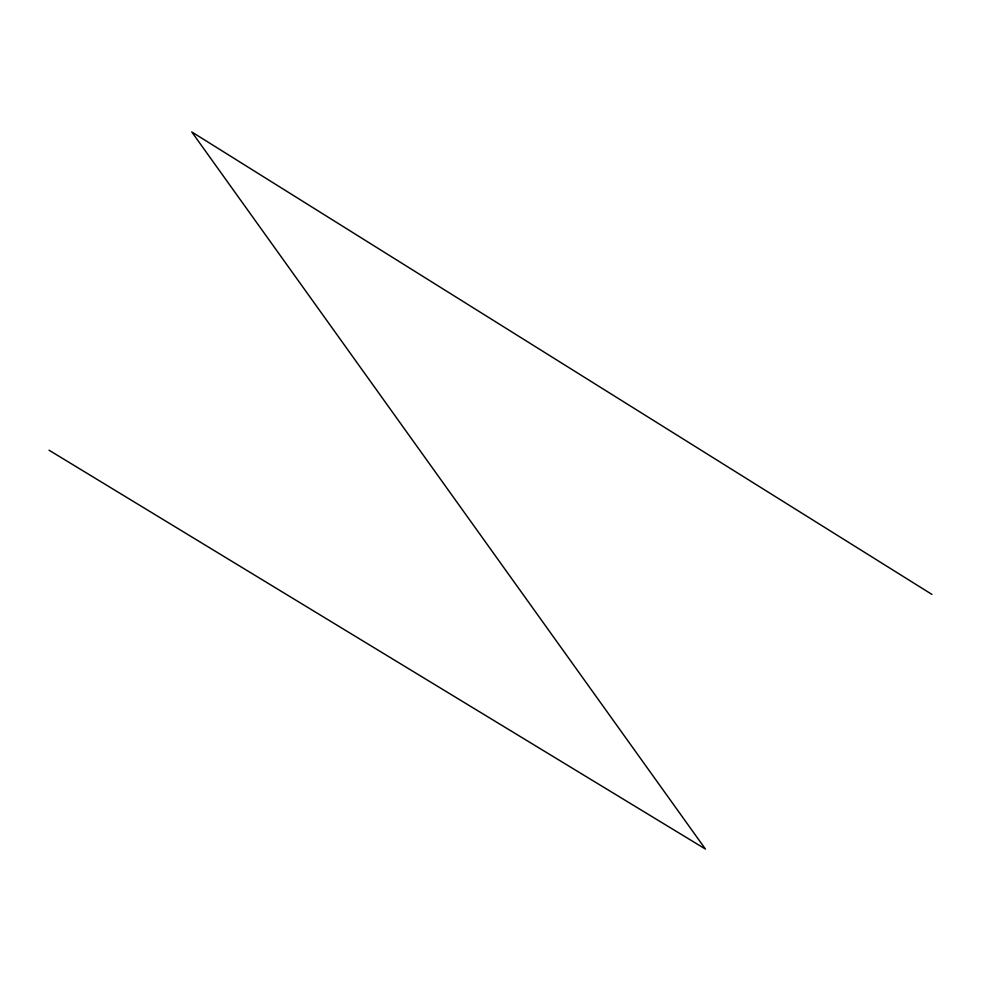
<?xml version="1.0" encoding="UTF-8"?>
<svg xmlns="http://www.w3.org/2000/svg" width="981" height="981" viewBox="0 0 981 981"><rect width="100%" height="100%" fill="white"/><g stroke="black" fill="none" stroke-linecap="round" stroke-linejoin="round"><path stroke-width="1.47" d="M49.05 450.205L705.437 849.068L191.749 131.932L931.95 594.425"/></g></svg>
